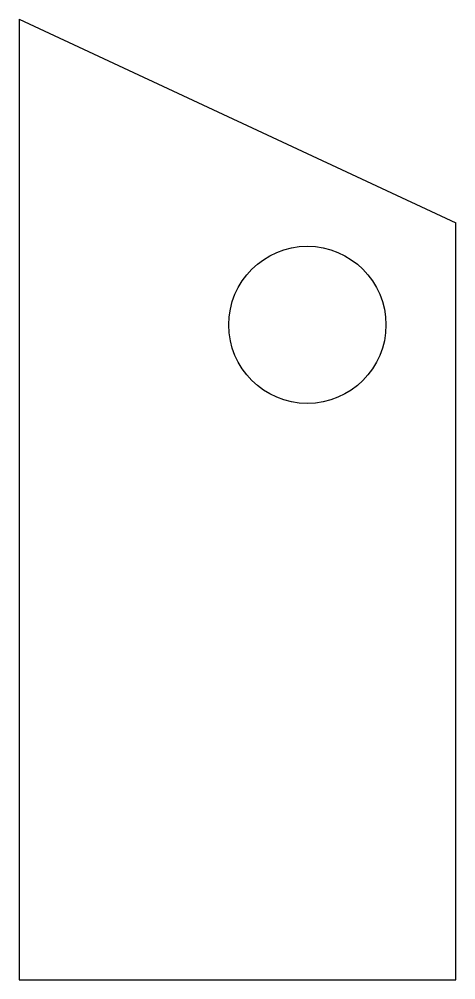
# Model space of a CAD drawing. Extents: x 2 to 52, y -102 to 8.
import ezdxf

# ---------------------------------------------------------------- set-up
doc = ezdxf.new("R2010")
doc.units = 0
doc.layers.get('0').update_dxf_attribs({"linetype": 'CONTINUOUS'})

msp = doc.modelspace()

# ---------------------------------------------------------------- linework, layer by layer
for p, q in [((1.6, 7.81), (1.6, -102.19)), ((1.6, 7.81), (51.6, -15.5)), ((51.6, -102.19), (51.6, -15.5)), ((1.6, -102.19), (51.6, -102.19))]:
    msp.add_line(p, q)
msp.add_circle((34.6, -27.19), 9)

doc.saveas('drawing.dxf')
